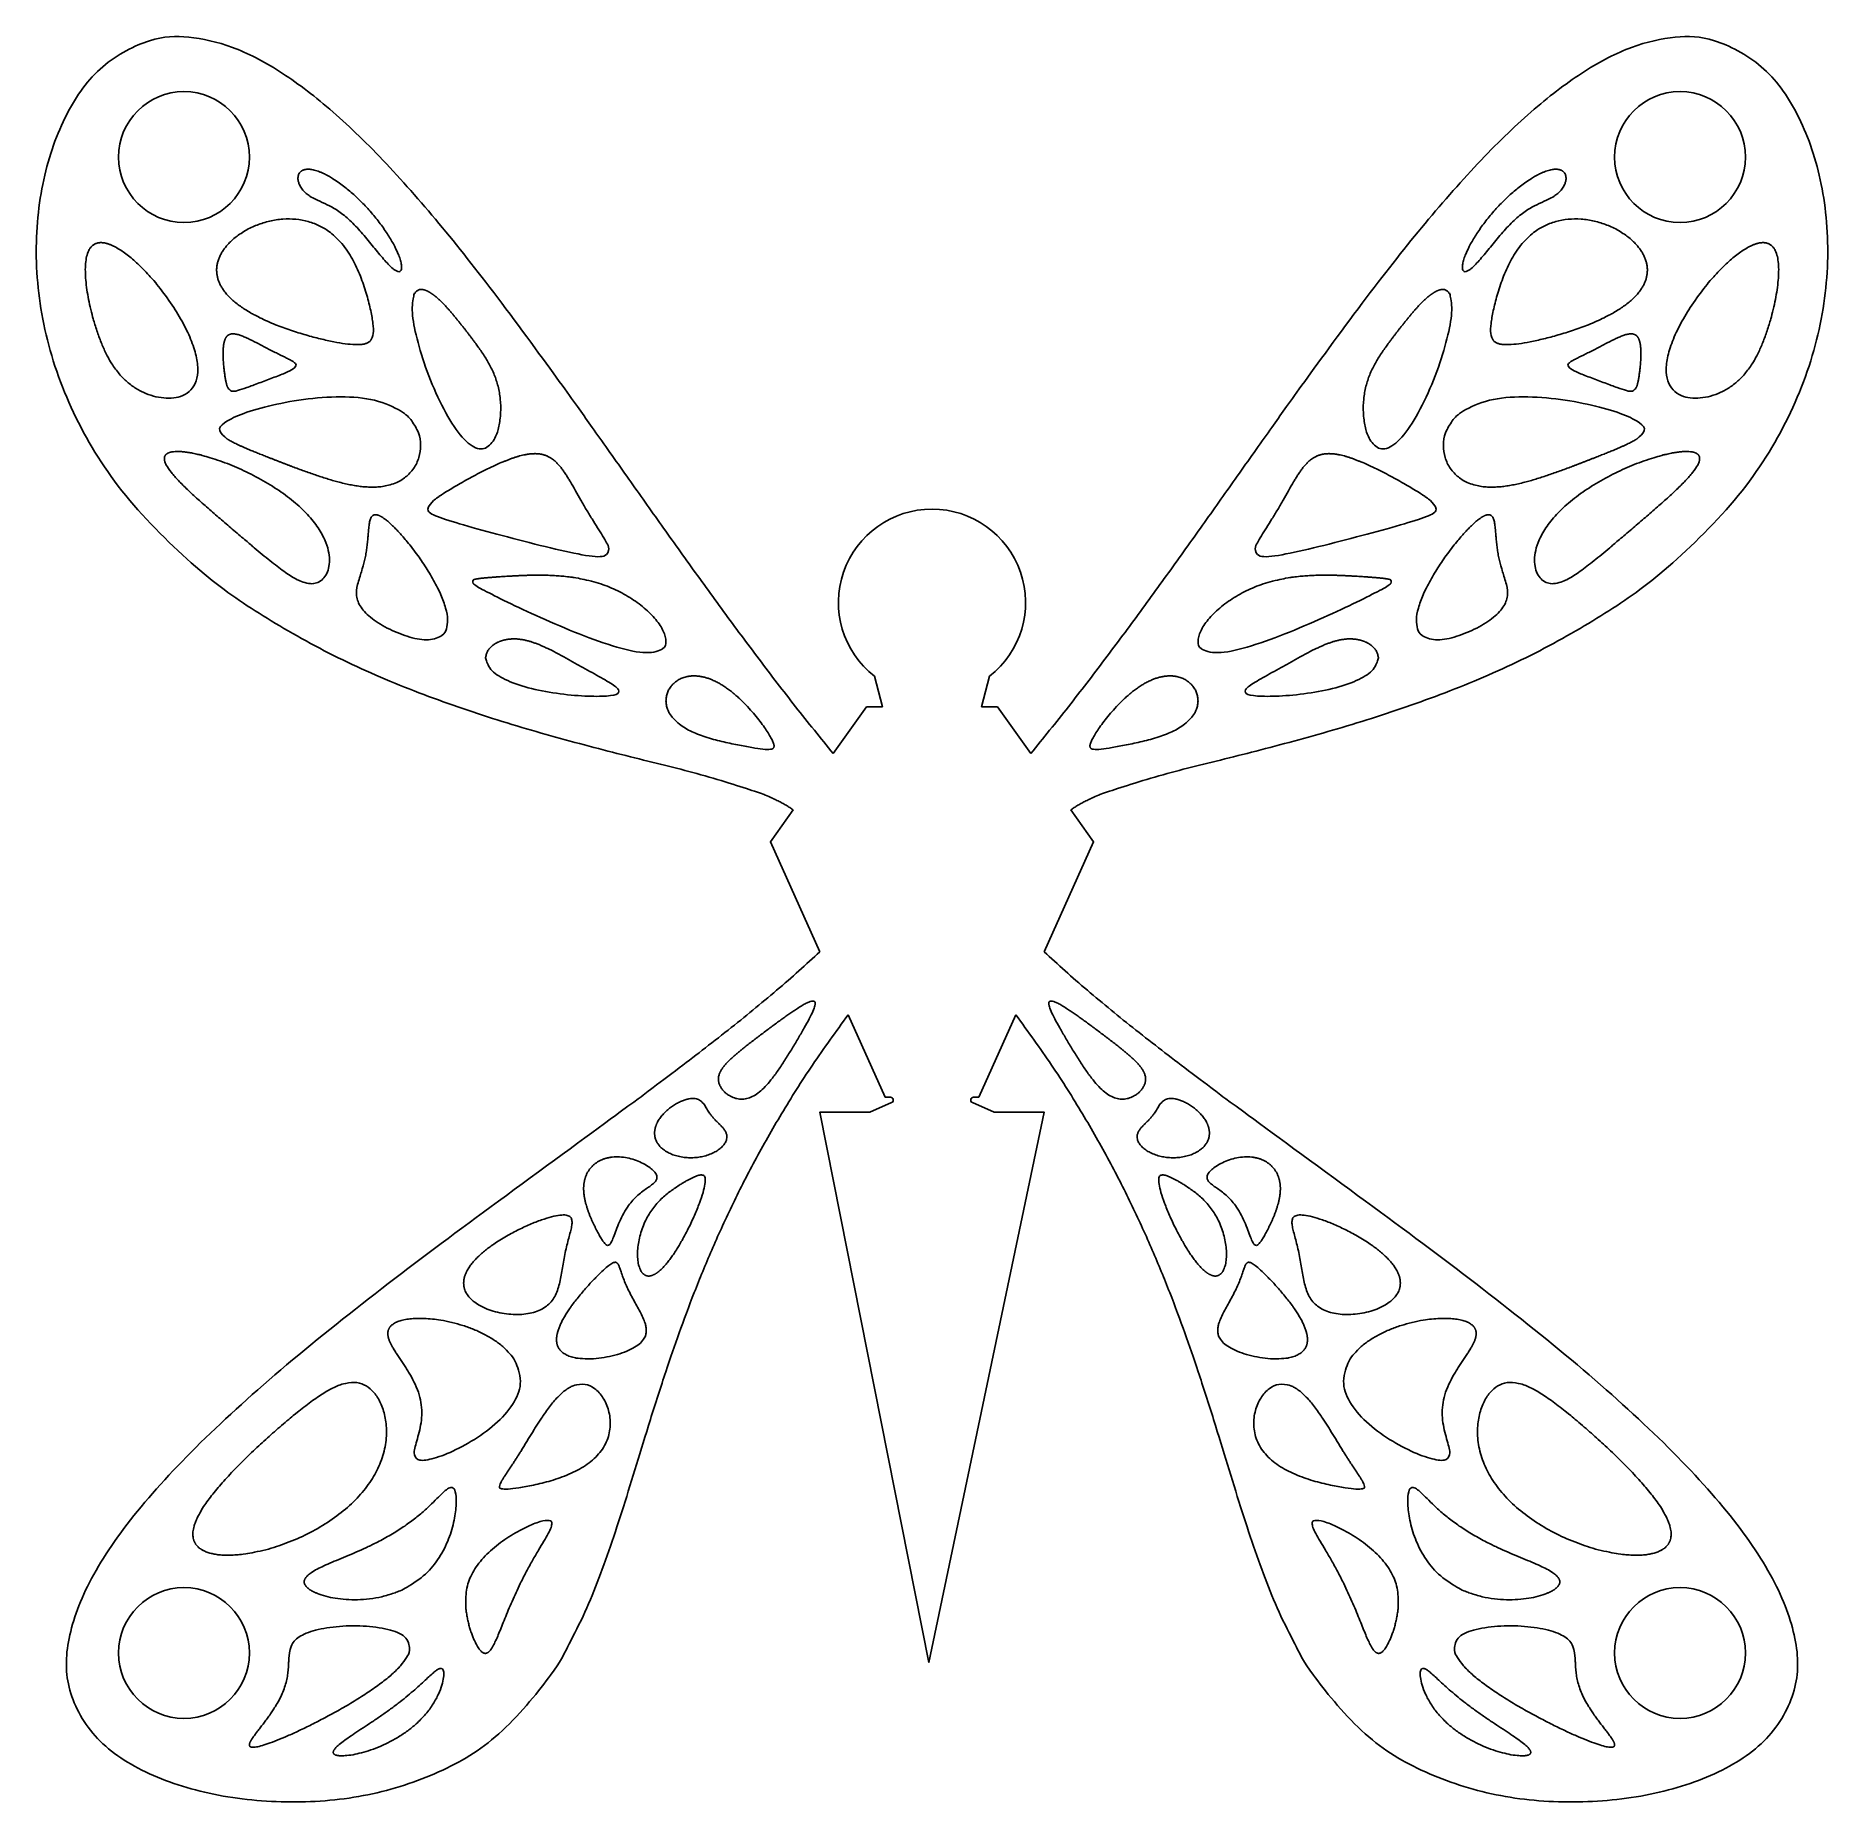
# Model space of a CAD drawing. Header units: millimetres. Extents: x -47.9 to 47.9, y -48 to 46.5.
import ezdxf

# ---------------------------------------------------------------- set-up
doc = ezdxf.new("R2010")
doc.units = ezdxf.units.MM

msp = doc.modelspace()

# ---------------------------------------------------------------- linework, layer by layer
for points in [[(5.281, 8.097), (3.5, 10.604, 0.242861), (3.5, 10.604), (2.651, 10.604, -0.491824), (2.651, 10.604), (3.081, 12.234, 2.901382), (-3.081, 12.234), (-2.651, 10.604, -0.491824), (-2.651, 10.604), (-3.5, 10.604, 0.242861), (-3.5, 10.604), (-5.281, 8.097)], [(6, -2.495), (8.639, 3.372, 0.266131), (8.639, 3.373), (7.422, 5.084)], [(-4.483, -5.868), (-2.5, -10.278), (-2.217, -10.278, -0.812523), (-2.157, -10.565), (-3.332, -11.079, -0.103434), (-3.332, -11.079), (-6, -11.079), (-0.161, -40.506), (6, -11.079), (3.332, -11.079, -0.103434), (3.332, -11.079), (2.157, -10.565, -0.812523), (2.217, -10.278), (2.5, -10.278, 0.2952), (2.5, -10.278), (4.483, -5.868)]]:
    msp.add_lwpolyline(points, format="xyb")
msp.add_lwpolyline([(-7.422, 5.084), (-8.639, 3.373), (-6, -2.495)])
for centre in [(-40, 40), (40, 40), (-40, -40), (40, -40)]:
    msp.add_circle(centre, 3.5)
for points, degree, knots in [([(-5.281, 8.097), (-22.735, 29.3), (-44.542, 80.988), (-70.558, 8.243), (-12.867, 9.132), (-7.422, 5.084)], 4, [0, 0, 0, 0, 0, 0.520842, 1, 1, 1, 1, 1]), ([(7.422, 5.084), (12.867, 9.132), (70.558, 8.243), (44.542, 80.988), (22.735, 29.3), (5.281, 8.097)], 4, [0, 0, 0, 0, 0, 0.479158, 1, 1, 1, 1, 1]), ([(-33.561, 39.325), (-33.025, 39.467), (-31.329, 38.865), (-27.373, 34.929), (-27.895, 31.121), (-31.35, 38.423), (-33.307, 37.208), (-34.133, 38.694), (-33.912, 39.233), (-33.561, 39.325)], 5, [-1, -1, -1, -1, -1, -1, -0.706713, -0.528809, -0.328809, -0.191875, 0, 0, 0, 0, 0, 0]), ([(33.561, 39.325), (33.912, 39.233), (34.133, 38.694), (33.307, 37.208), (31.35, 38.423), (27.895, 31.121), (27.373, 34.929), (31.329, 38.865), (33.025, 39.467), (33.561, 39.325)], 5, [0, 0, 0, 0, 0, 0, 0.191875, 0.328809, 0.528809, 0.706713, 1, 1, 1, 1, 1, 1]), ([(-38.216, 33.607), (-38.473, 34.796), (-37.044, 36.9), (-30.437, 38.86), (-30.284, 28.839), (-28.496, 29.535), (-35.694, 30.574), (-37.961, 32.424), (-38.216, 33.607)], 5, [-1, -1, -1, -1, -1, -1, -0.699194, -0.499194, -0.299194, 0, 0, 0, 0, 0, 0]), ([(38.216, 33.607), (37.961, 32.424), (35.694, 30.574), (28.496, 29.535), (30.284, 28.839), (30.437, 38.86), (37.044, 36.9), (38.473, 34.796), (38.216, 33.607)], 5, [0, 0, 0, 0, 0, 0, 0.299194, 0.499194, 0.699194, 1, 1, 1, 1, 1, 1]), ([(-44.302, 35.415), (-43.314, 35.28), (-40.774, 33.192), (-36.151, 26.184), (-43.522, 26.357), (-44.507, 29.454), (-45.813, 34.385), (-45.099, 35.523), (-44.302, 35.415)], 5, [0, 0, 0, 0, 0, 0, 0.332148, 0.532148, 0.732148, 1, 1, 1, 1, 1, 1]), ([(44.302, 35.415), (45.099, 35.523), (45.813, 34.385), (44.507, 29.454), (43.522, 26.357), (36.151, 26.184), (40.774, 33.192), (43.314, 35.28), (44.302, 35.415)], 5, [-1, -1, -1, -1, -1, -1, -0.732148, -0.532148, -0.332148, 0, 0, 0, 0, 0, 0]), ([(-26.776, 32.712), (-26.261, 32.367), (-25.241, 31.231), (-23.971, 29.256), (-22.033, 28.1), (-24.044, 19.78), (-28.458, 31.154), (-28.016, 33.138), (-27.268, 33.04), (-26.776, 32.712)], 5, [-1, -1, -1, -1, -1, -1, -0.764952, -0.585109, -0.385109, -0.223914, 0, 0, 0, 0, 0, 0]), ([(26.776, 32.712), (27.268, 33.04), (28.016, 33.138), (28.458, 31.154), (24.044, 19.78), (22.033, 28.1), (23.971, 29.256), (25.241, 31.231), (26.261, 32.367), (26.776, 32.712)], 5, [0, 0, 0, 0, 0, 0, 0.223914, 0.385109, 0.585109, 0.764952, 1, 1, 1, 1, 1, 1]), ([(-37.728, 30.389), (-37.498, 30.687), (-36.795, 30.609), (-34.76, 28.909), (-31.957, 29.122), (-38.137, 27.393), (-37.545, 26.835), (-37.999, 29.202), (-37.935, 30.12), (-37.728, 30.389)], 5, [-1, -1, -1, -1, -1, -1, -0.742207, -0.587171, -0.387171, -0.231954, 0, 0, 0, 0, 0, 0]), ([(37.728, 30.389), (37.935, 30.12), (37.999, 29.202), (37.545, 26.835), (38.137, 27.393), (31.957, 29.122), (34.76, 28.909), (36.795, 30.609), (37.498, 30.687), (37.728, 30.389)], 5, [0, 0, 0, 0, 0, 0, 0.231954, 0.387171, 0.587171, 0.742207, 1, 1, 1, 1, 1, 1]), ([(-35.421, 23.916), (-36.92, 24.504), (-39.059, 25.394), (-39.446, 25.886), (-24.021, 30.781), (-26.908, 20.69), (-30.504, 22.051), (-33.743, 23.259), (-35.421, 23.916)], 5, [0, 0, 0, 0, 0, 0, 0.28321, 0.48321, 0.68321, 1, 1, 1, 1, 1, 1]), ([(35.421, 23.916), (33.743, 23.259), (30.504, 22.051), (26.908, 20.69), (24.021, 30.781), (39.446, 25.886), (39.059, 25.394), (36.92, 24.504), (35.421, 23.916)], 5, [-1, -1, -1, -1, -1, -1, -0.68321, -0.48321, -0.28321, 0, 0, 0, 0, 0, 0]), ([(-40.906, 24.138), (-40.388, 24.48), (-37.637, 24.032), (-29.964, 20.754), (-32.895, 14.213), (-34.97, 18.649), (-40.531, 22.42), (-41.379, 23.825), (-40.906, 24.138)], 5, [0, 0, 0, 0, 0, 0, 0.313291, 0.513291, 0.713291, 1, 1, 1, 1, 1, 1]), ([(-21.293, 24.138), (-20.378, 24.163), (-19.372, 23.426), (-18.953, 20.044), (-12.698, 16.515), (-28.59, 21.678), (-28.406, 20.508), (-24.177, 23.296), (-22.191, 24.114), (-21.293, 24.138)], 5, [0, 0, 0, 0, 0, 0, 0.244793, 0.396191, 0.596191, 0.759885, 1, 1, 1, 1, 1, 1]), ([(21.293, 24.138), (22.191, 24.114), (24.177, 23.296), (28.406, 20.508), (28.59, 21.678), (12.698, 16.515), (18.953, 20.044), (19.372, 23.426), (20.378, 24.163), (21.293, 24.138)], 5, [-1, -1, -1, -1, -1, -1, -0.759885, -0.596191, -0.396191, -0.244793, 0, 0, 0, 0, 0, 0]), ([(40.906, 24.138), (41.379, 23.825), (40.531, 22.42), (34.97, 18.649), (32.895, 14.213), (29.964, 20.754), (37.637, 24.032), (40.388, 24.48), (40.906, 24.138)], 5, [-1, -1, -1, -1, -1, -1, -0.713291, -0.513291, -0.313291, 0, 0, 0, 0, 0, 0]), ([(-29.597, 20.841), (-28.911, 20.587), (-26.809, 18.266), (-21.657, 10.743), (-34.839, 16.593), (-29.462, 17.089), (-30.331, 20.377), (-30.028, 21.002), (-29.597, 20.841)], 5, [0, 0, 0, 0, 0, 0, 0.368127, 0.568127, 0.768127, 1, 1, 1, 1, 1, 1]), ([(29.597, 20.841), (30.028, 21.002), (30.331, 20.377), (29.462, 17.089), (34.839, 16.593), (21.657, 10.743), (26.809, 18.266), (28.911, 20.587), (29.597, 20.841)], 5, [-1, -1, -1, -1, -1, -1, -0.768127, -0.568127, -0.368127, 0, 0, 0, 0, 0, 0]), ([(-23.606, 17.52), (-22.467, 17.608), (-19.668, 17.748), (-15.521, 18.27), (-8.896, 8.685), (-23.991, 16.981), (-25.349, 17.336), (-24.46, 17.454), (-23.606, 17.52)], 5, [-1, -1, -1, -1, -1, -1, -0.657072, -0.457072, -0.257072, 0, 0, 0, 0, 0, 0]), ([(23.606, 17.52), (24.46, 17.454), (25.349, 17.336), (23.991, 16.981), (8.896, 8.685), (15.521, 18.27), (19.668, 17.748), (22.467, 17.608), (23.606, 17.52)], 5, [0, 0, 0, 0, 0, 0, 0.257072, 0.457072, 0.657072, 1, 1, 1, 1, 1, 1]), ([(-22.879, 14.172), (-22.109, 14.362), (-20.532, 14.072), (-18.661, 12.075), (-11.865, 10.662), (-24.275, 11.126), (-24.456, 13.227), (-23.558, 14.004), (-22.879, 14.172)], 5, [-1, -1, -1, -1, -1, -1, -0.68116, -0.48116, -0.28116, 0, 0, 0, 0, 0, 0]), ([(22.879, 14.172), (23.558, 14.004), (24.456, 13.227), (24.275, 11.126), (11.865, 10.662), (18.661, 12.075), (20.532, 14.072), (22.109, 14.362), (22.879, 14.172)], 5, [0, 0, 0, 0, 0, 0, 0.28116, 0.48116, 0.68116, 1, 1, 1, 1, 1, 1]), ([(-12.437, 12.234), (-11.468, 12.101), (-9.65, 10.963), (-7.701, 7.38), (-7.748, 8.739), (-15.146, 8.727), (-14.708, 11.728), (-13.358, 12.361), (-12.437, 12.234)], 5, [-1, -1, -1, -1, -1, -1, -0.692385, -0.492385, -0.292385, 0, 0, 0, 0, 0, 0]), ([(12.437, 12.234), (13.358, 12.361), (14.708, 11.728), (15.146, 8.727), (7.748, 8.739), (7.701, 7.38), (9.65, 10.963), (11.468, 12.101), (12.437, 12.234)], 5, [0, 0, 0, 0, 0, 0, 0.292385, 0.492385, 0.692385, 1, 1, 1, 1, 1, 1]), ([(-6, -2.495), (-20.186, -15.97), (-90.024, -50.895), (-1.073, -60.254), (-21.894, -29.12), (-4.483, -5.868)], 4, [0, 0, 0, 0, 0, 0.512159, 1, 1, 1, 1, 1]), ([(4.483, -5.868), (21.894, -29.12), (1.073, -60.254), (90.024, -50.895), (20.186, -15.97), (6, -2.495)], 4, [0, 0, 0, 0, 0, 0.487841, 1, 1, 1, 1, 1]), ([(-9.935, -7.538), (-9.023, -6.819), (-7.201, -5.498), (-4.695, -3.535), (-7.698, -7.661), (-9.598, -11.788), (-11.911, -9.696), (-11.581, -8.907), (-10.624, -8.081), (-9.935, -7.538)], 5, [0, 0, 0, 0, 0, 0, 0.276626, 0.439931, 0.639931, 0.790816, 1, 1, 1, 1, 1, 1]), ([(9.935, -7.538), (10.624, -8.081), (11.581, -8.907), (11.911, -9.696), (9.598, -11.788), (7.698, -7.661), (4.695, -3.535), (7.201, -5.498), (9.023, -6.819), (9.935, -7.538)], 5, [-1, -1, -1, -1, -1, -1, -0.790816, -0.639931, -0.439931, -0.276626, 0, 0, 0, 0, 0, 0]), ([(-14.817, -12.007), (-14.717, -11.448), (-13.973, -10.506), (-11.718, -9.601), (-12.668, -11.658), (-9.746, -11.914), (-11.753, -14.159), (-14.43, -13.543), (-14.924, -12.613), (-14.817, -12.007)], 5, [0, 0, 0, 0, 0, 0, 0.238325, 0.38956, 0.58956, 0.741643, 1, 1, 1, 1, 1, 1]), ([(14.817, -12.007), (14.924, -12.613), (14.43, -13.543), (11.753, -14.159), (9.746, -11.914), (12.668, -11.658), (11.718, -9.601), (13.973, -10.506), (14.717, -11.448), (14.817, -12.007)], 5, [-1, -1, -1, -1, -1, -1, -0.741643, -0.58956, -0.38956, -0.238325, 0, 0, 0, 0, 0, 0]), ([(-18.607, -14.871), (-18.521, -14.284), (-18.01, -13.426), (-16.181, -12.82), (-12.872, -15.347), (-16.744, -14.654), (-17.085, -19.651), (-17.593, -17.923), (-18.503, -16.428), (-18.687, -15.417), (-18.607, -14.871)], 5, [0, 0, 0, 0, 0, 0, 0.210131, 0.350719, 0.510876, 0.675241, 0.804278, 1, 1, 1, 1, 1, 1]), ([(18.607, -14.871), (18.687, -15.417), (18.503, -16.428), (17.593, -17.923), (17.085, -19.651), (16.744, -14.654), (12.872, -15.347), (16.181, -12.82), (18.01, -13.426), (18.521, -14.284), (18.607, -14.871)], 5, [-1, -1, -1, -1, -1, -1, -0.804278, -0.675241, -0.510876, -0.350719, -0.210131, 0, 0, 0, 0, 0, 0]), ([(-14.966, -19.808), (-15.482, -19.987), (-16.094, -19.275), (-15.78, -15.687), (-12.514, -14.916), (-11.168, -13.026), (-13.064, -17.992), (-14.371, -19.602), (-14.966, -19.808)], 5, [-1, -1, -1, -1, -1, -1, -0.721067, -0.521067, -0.321067, 0, 0, 0, 0, 0, 0]), ([(14.966, -19.808), (14.371, -19.602), (13.064, -17.992), (11.168, -13.026), (12.514, -14.916), (15.78, -15.687), (16.094, -19.275), (15.482, -19.987), (14.966, -19.808)], 5, [0, 0, 0, 0, 0, 0, 0.321067, 0.521067, 0.721067, 1, 1, 1, 1, 1, 1]), ([(-25.037, -20.09), (-24.926, -19.124), (-23.057, -17.268), (-16.609, -15.148), (-21.811, -18.087), (-18.33, -22.579), (-23.808, -22.273), (-25.14, -20.99), (-25.037, -20.09)], 5, [-1, -1, -1, -1, -1, -1, -0.689329, -0.489329, -0.289329, 0, 0, 0, 0, 0, 0]), ([(25.037, -20.09), (25.14, -20.99), (23.808, -22.273), (18.33, -22.579), (21.811, -18.087), (16.609, -15.148), (23.057, -17.268), (24.926, -19.124), (25.037, -20.09)], 5, [0, 0, 0, 0, 0, 0, 0.289329, 0.489329, 0.689329, 1, 1, 1, 1, 1, 1]), ([(-20.065, -23.399), (-20.173, -22.714), (-19.39, -21.116), (-15.982, -18.038), (-17.485, -19.081), (-15.059, -22.452), (-14.27, -23.702), (-18.697, -24.725), (-19.949, -24.141), (-20.065, -23.399)], 5, [-1, -1, -1, -1, -1, -1, -0.755367, -0.607039, -0.407039, -0.264791, 0, 0, 0, 0, 0, 0]), ([(20.065, -23.399), (19.949, -24.141), (18.697, -24.725), (14.27, -23.702), (15.059, -22.452), (17.485, -19.081), (15.982, -18.038), (19.39, -21.116), (20.173, -22.714), (20.065, -23.399)], 5, [0, 0, 0, 0, 0, 0, 0.264791, 0.407039, 0.607039, 0.755367, 1, 1, 1, 1, 1, 1]), ([(-29.099, -22.923), (-29.105, -22.317), (-28.03, -21.702), (-22.652, -22.067), (-17.913, -26.873), (-32.408, -32.175), (-24.974, -27.532), (-28.089, -24.84), (-29.094, -23.495), (-29.099, -22.923)], 5, [0, 0, 0, 0, 0, 0, 0.243529, 0.405291, 0.605291, 0.770271, 1, 1, 1, 1, 1, 1]), ([(29.099, -22.923), (29.094, -23.495), (28.089, -24.84), (24.974, -27.532), (32.408, -32.175), (17.913, -26.873), (22.652, -22.067), (28.03, -21.702), (29.105, -22.317), (29.099, -22.923)], 5, [-1, -1, -1, -1, -1, -1, -0.770271, -0.605291, -0.405291, -0.243529, 0, 0, 0, 0, 0, 0]), ([(-39.298, -34.272), (-39.952, -33.536), (-39.072, -31.22), (-32.512, -26.16), (-30.201, -22.153), (-26.383, -31.752), (-35.293, -35.156), (-38.606, -35.051), (-39.298, -34.272)], 5, [-1, -1, -1, -1, -1, -1, -0.708515, -0.508515, -0.308515, 0, 0, 0, 0, 0, 0]), ([(-22.386, -29.841), (-21.71, -28.8), (-20.283, -26.422), (-18.686, -22.605), (-13.3, -31.137), (-23.325, -31.118), (-23.599, -31.589), (-22.909, -30.647), (-22.386, -29.841)], 5, [-1, -1, -1, -1, -1, -1, -0.661944, -0.461944, -0.261944, 0, 0, 0, 0, 0, 0]), ([(22.386, -29.841), (22.909, -30.647), (23.599, -31.589), (23.325, -31.118), (13.3, -31.137), (18.686, -22.605), (20.283, -26.422), (21.71, -28.8), (22.386, -29.841)], 5, [0, 0, 0, 0, 0, 0, 0.261944, 0.461944, 0.661944, 1, 1, 1, 1, 1, 1]), ([(39.298, -34.272), (38.606, -35.051), (35.293, -35.156), (26.383, -31.752), (30.201, -22.153), (32.512, -26.16), (39.072, -31.22), (39.952, -33.536), (39.298, -34.272)], 5, [0, 0, 0, 0, 0, 0, 0.308515, 0.508515, 0.708515, 1, 1, 1, 1, 1, 1]), ([(-33.561, -36.271), (-33.691, -35.773), (-32.19, -34.902), (-25.929, -34.071), (-25.557, -25.704), (-24.437, -38.139), (-31.384, -37.603), (-33.427, -36.787), (-33.561, -36.271)], 5, [0, 0, 0, 0, 0, 0, 0.294583, 0.494583, 0.694583, 1, 1, 1, 1, 1, 1]), ([(33.561, -36.271), (33.427, -36.787), (31.384, -37.603), (24.437, -38.139), (25.557, -25.704), (25.929, -34.071), (32.19, -34.902), (33.691, -35.773), (33.561, -36.271)], 5, [-1, -1, -1, -1, -1, -1, -0.694583, -0.494583, -0.294583, 0, 0, 0, 0, 0, 0]), ([(-23.796, -40), (-24.022, -40.097), (-24.428, -39.728), (-25.182, -37.645), (-25.847, -34.617), (-17.093, -31.156), (-21.945, -34.341), (-22.948, -38.625), (-23.477, -39.862), (-23.796, -40)], 5, [0, 0, 0, 0, 0, 0, 0.193103, 0.345993, 0.545993, 0.727242, 1, 1, 1, 1, 1, 1]), ([(23.796, -40), (23.477, -39.862), (22.948, -38.625), (21.945, -34.341), (17.093, -31.156), (25.847, -34.617), (25.182, -37.645), (24.428, -39.728), (24.022, -40.097), (23.796, -40)], 5, [-1, -1, -1, -1, -1, -1, -0.727242, -0.545993, -0.345993, -0.193103, 0, 0, 0, 0, 0, 0]), ([(-36.5, -44.881), (-36.451, -44.583), (-35.491, -43.485), (-32.644, -40.568), (-38.069, -38.491), (-23.093, -37.706), (-29.217, -42.194), (-35.408, -45.019), (-36.561, -45.251), (-36.5, -44.881)], 5, [-1, -1, -1, -1, -1, -1, -0.786093, -0.629472, -0.429472, -0.264331, 0, 0, 0, 0, 0, 0]), ([(36.5, -44.881), (36.561, -45.251), (35.408, -45.019), (29.217, -42.194), (23.093, -37.706), (38.069, -38.491), (32.644, -40.568), (35.491, -43.485), (36.451, -44.583), (36.5, -44.881)], 5, [0, 0, 0, 0, 0, 0, 0.264331, 0.429472, 0.629472, 0.786093, 1, 1, 1, 1, 1, 1]), ([(-32.004, -45.37), (-32.132, -45.132), (-31.146, -44.302), (-26.826, -42.374), (-25.794, -37.961), (-25.694, -44.229), (-30.432, -45.569), (-31.874, -45.611), (-32.004, -45.37)], 5, [0, 0, 0, 0, 0, 0, 0.297834, 0.497834, 0.697834, 1, 1, 1, 1, 1, 1]), ([(32.004, -45.37), (31.874, -45.611), (30.432, -45.569), (25.694, -44.229), (25.794, -37.961), (26.826, -42.374), (31.146, -44.302), (32.132, -45.132), (32.004, -45.37)], 5, [-1, -1, -1, -1, -1, -1, -0.697834, -0.497834, -0.297834, 0, 0, 0, 0, 0, 0])]:
    msp.add_open_spline(points, degree=degree, knots=knots)

doc.saveas('drawing.dxf')
